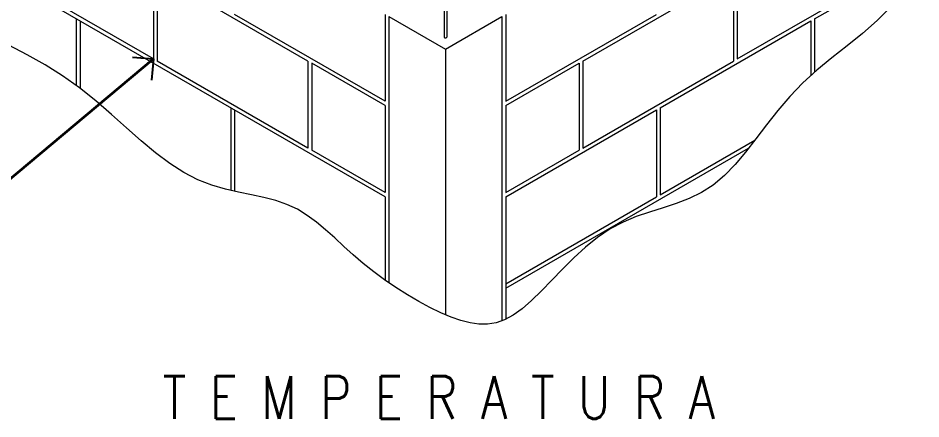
# Model space of a CAD drawing. Header units: metres. Extents: x 101 to 152, y -469 to -326.
# Drawn here: x 148.316 to 151.928, y -460.558 to -458.952 of the extents above; entities that cross this region are included whole.
import ezdxf
from ezdxf.enums import TextEntityAlignment as Align

# ---------------------------------------------------------------- set-up
doc = ezdxf.new("R2010")
doc.units = ezdxf.units.M
doc.header["$LTSCALE"] = 5
doc.header["$MEASUREMENT"] = 0
doc.layers.get('0').update_dxf_attribs({"color": 30})
for name, color, linetype, lineweight in [('A-ANNO-NOTE', 7, 'Continuous', 35), ('A-ANNO-TEXT', 3, 'Continuous', 18), ('A-DETL-MBND', 3, 'Continuous', 18)]:
    doc.layers.add(name, color=color, linetype=linetype, lineweight=lineweight)
doc.styles.add('E-ROMANS', font='romans.shx', dxfattribs={"width": 0.8})
doc.dimstyles.new('E-0100_TICK_12', dxfattribs={"dimscale": 0.001, "dimtxt": 120, "dimasz": 120, "dimexe": 60, "dimexo": 40, "dimgap": 60, "dimtad": 0, "dimzin": 0, "dimdsep": 46, "dimtxsty": 'E-ROMANS', "dimblk": 'OBLIQUE', "dimcen": 60, "dimclrd": 256, "dimclre": 256, "dimclrt": 256, "dimadec": 0, "dimazin": 0, "dimtfac": 1, "dimtmove": 1, "dimatfit": 3, "dimldrblk": 'OPEN90', "dimfxl": 1, "dimtfill": 1, "dimtolj": 1, "dimtzin": 0, "dimlwd": -1, "dimarcsym": 0})

# ---------------------------------------------------------------- blocks, each defined once
blk = doc.blocks.new('_Oblique')
at = {"color": 0, "linetype": 'ByBlock', "lineweight": -2}
blk.add_line((-0.5, -0.5), (0.5, 0.5), dxfattribs=at)
blk = doc.blocks.new('_Open90')
at = {"color": 0, "linetype": 'ByBlock', "lineweight": -2}
for p, q in [((-0.5, 0.5), (0, 0)), ((0, 0), (-1, 0)), ((0, 0), (-0.5, -0.5))]:
    blk.add_line(p, q, dxfattribs=at)

msp = doc.modelspace()

# ---------------------------------------------------------------- linework, layer by layer
at = {"layer": 'A-DETL-MBND'}
for p, q in [((148.8579, -459.1159), (147.7963, -458.503)), ((149.7847, -459.6684), (147.8013, -458.5233)), ((151.5027, -458.9549), (151.9283, -458.7092)), ((148.8579, -458.7679), (148.8579, -459.1159)), ((148.873, -458.7766), (148.873, -459.1246)), ((149.4758, -459.1246), (148.873, -458.7766)), ((150.5759, -459.1246), (151.1787, -458.7766)), ((151.1787, -458.7766), (151.1787, -459.1246)), ((151.1937, -458.7679), (151.1937, -459.1159)), ((151.1937, -459.1159), (151.7965, -458.7679)), ((150.0205, -458.8549), (150.0205, -459.0289)), ((150.0311, -458.8549), (150.0311, -459.0289)), ((151.8086, -458.9056), (151.7536, -458.9616)), ((148.549, -458.9549), (148.549, -459.2225)), ((148.564, -458.9636), (148.564, -459.2335)), ((149.7847, -459.2855), (149.1819, -458.9375)), ((149.7847, -458.9375), (149.7847, -459.2855)), ((149.7998, -458.9462), (149.7998, -460.0125)), ((149.7998, -458.9462), (150.0258, -459.0767)), ((150.0258, -459.0767), (150.2519, -458.9462)), ((150.2519, -458.9462), (150.2519, -460.1643)), ((150.2669, -459.2855), (150.8697, -458.9375)), ((150.2669, -458.9375), (150.2669, -459.2855)), ((150.8848, -459.3116), (151.4876, -458.9636)), ((151.4876, -458.9636), (151.4876, -459.183)), ((151.5027, -458.9549), (151.5027, -459.1694)), ((151.7536, -458.9616), (151.6946, -459.0136)), ((151.6946, -459.0136), (151.6335, -459.0632)), ((148.3519, -459.0988), (148.2796, -459.0607)), ((151.6335, -459.0632), (151.5721, -459.1117)), ((148.424, -459.1392), (148.3519, -459.0988)), ((150.0258, -459.0767), (150.0258, -460.1398)), ((148.4945, -459.1833), (148.424, -459.1392)), ((149.4758, -459.4726), (148.873, -459.1246)), ((149.4758, -459.1246), (149.4758, -459.4726)), ((149.7847, -459.3029), (149.4908, -459.1333)), ((149.4908, -459.1333), (149.4908, -459.4813)), ((150.2669, -459.3029), (150.5608, -459.1333)), ((150.5608, -459.1333), (150.5608, -459.4813)), ((150.5759, -459.1246), (150.5759, -459.4726)), ((150.5759, -459.4726), (151.1787, -459.1246)), ((151.5721, -459.1117), (151.5121, -459.1608)), ((151.5121, -459.1608), (151.4555, -459.212)), ((148.5621, -459.232), (148.4945, -459.1833)), ((151.4555, -459.212), (151.4035, -459.2662)), ((148.627, -459.2841), (148.5621, -459.232)), ((148.6895, -459.3378), (148.627, -459.2841)), ((151.4035, -459.2662), (151.3556, -459.3224)), ((149.1668, -459.3116), (149.1668, -459.642)), ((149.1819, -459.3203), (149.1819, -459.6455)), ((149.7847, -459.3029), (149.7847, -459.651)), ((150.2669, -459.3029), (150.2669, -459.651)), ((150.2669, -459.6684), (150.8697, -459.3203)), ((150.8697, -459.3203), (150.8697, -459.6684)), ((150.8848, -459.3116), (150.8848, -459.6597)), ((151.3556, -459.3224), (151.3108, -459.3793)), ((148.75, -459.3915), (148.6895, -459.3378)), ((148.8089, -459.4434), (148.75, -459.3915)), ((151.3108, -459.3793), (151.268, -459.4353)), ((148.8665, -459.4918), (148.8089, -459.4434)), ((150.8848, -459.6597), (151.2635, -459.441)), ((151.268, -459.4353), (151.2263, -459.4889)), ((148.9232, -459.535), (148.8665, -459.4918)), ((149.7847, -459.651), (149.4908, -459.4813)), ((150.2669, -460.0338), (151.239, -459.4726)), ((150.2669, -459.651), (150.5608, -459.4813)), ((151.2263, -459.4889), (151.1846, -459.5388)), ((148.9794, -459.5713), (148.9232, -459.535)), ((151.1846, -459.5388), (151.142, -459.5833)), ((149.0354, -459.5996), (148.9794, -459.5713)), ((149.0908, -459.6209), (149.0354, -459.5996)), ((151.142, -459.5833), (151.0975, -459.6212)), ((149.1454, -459.637), (149.0908, -459.6209)), ((149.1987, -459.6495), (149.1454, -459.637)), ((149.2503, -459.6602), (149.1987, -459.6495)), ((151.0502, -459.6514), (151.0005, -459.6753)), ((151.0975, -459.6212), (151.0502, -459.6514)), ((149.3, -459.6707), (149.2503, -459.6602)), ((149.3473, -459.6828), (149.3, -459.6707)), ((149.3919, -459.6982), (149.3473, -459.6828)), ((149.7847, -459.6684), (149.7847, -460.0023)), ((150.2669, -459.6684), (150.2669, -460.1582)), ((150.2669, -460.0164), (150.8697, -459.6684)), ((151.0005, -459.6753), (150.9491, -459.6949)), ((149.4335, -459.7181), (149.3919, -459.6982)), ((149.4727, -459.7422), (149.4335, -459.7181)), ((150.8964, -459.7121), (150.843, -459.729)), ((150.9491, -459.6949), (150.8964, -459.7121)), ((149.5102, -459.7699), (149.4727, -459.7422)), ((150.7896, -459.7473), (150.7368, -459.7691)), ((150.843, -459.729), (150.7896, -459.7473)), ((149.5467, -459.8003), (149.5102, -459.7699)), ((150.7368, -459.7691), (150.685, -459.7963)), ((149.5829, -459.8328), (149.5467, -459.8003)), ((150.6349, -459.8303), (150.5865, -459.8697)), ((150.685, -459.7963), (150.6349, -459.8303)), ((149.6196, -459.8666), (149.5829, -459.8328)), ((149.6574, -459.901), (149.6196, -459.8666)), ((149.697, -459.9352), (149.6574, -459.901)), ((150.5865, -459.8697), (150.5398, -459.9127)), ((149.739, -459.9687), (149.697, -459.9352)), ((150.5398, -459.9127), (150.4949, -459.9575)), ((149.7828, -460.001), (149.739, -459.9687)), ((150.4949, -459.9575), (150.4517, -460.0021)), ((149.8279, -460.0317), (149.7828, -460.001)), ((150.4517, -460.0021), (150.4103, -460.0447)), ((149.8736, -460.0606), (149.8279, -460.0317)), ((150.4103, -460.0447), (150.3708, -460.0835)), ((149.9192, -460.0871), (149.8736, -460.0606)), ((150.3708, -460.0835), (150.333, -460.1164)), ((149.9641, -460.111), (149.9192, -460.0871)), ((150.0076, -460.132), (149.9641, -460.111)), ((150.333, -460.1164), (150.297, -460.1421)), ((150.049, -460.1496), (150.0076, -460.132)), ((150.088, -460.1636), (150.049, -460.1496)), ((150.297, -460.1421), (150.2623, -460.1607)), ((150.1248, -460.1733), (150.088, -460.1636)), ((150.1601, -460.1784), (150.1248, -460.1733)), ((150.1944, -460.1783), (150.1601, -460.1784)), ((150.2283, -460.1726), (150.1944, -460.1783)), ((150.2623, -460.1607), (150.2283, -460.1726))]:
    msp.add_line(p, q, dxfattribs=at)
msp.add_ellipse((150.0258, -459.0289), major_axis=(-0.00533, 0), ratio=0.57735, start_param=0, end_param=3.141593, dxfattribs=at)

# ---------------------------------------------------------------- texts
at = {"layer": 'A-ANNO-TEXT', "color": 2, "style": 'E-ROMANS', "width": 0.8}
msp.add_text('T E M P E R A T U R A ', height=0.171875, dxfattribs=at).set_placement((150.0469, -460.5576), align=Align.CENTER)

# ---------------------------------------------------------------- leaders
at = {"layer": 'A-ANNO-NOTE'}
msp.add_leader([(148.8579, -459.1159), (148.2151, -459.6538), (147.5562, -459.6538)], dimstyle='E-0100_TICK_12', override={"dimgap": 0.09, "dimtad": 0}, dxfattribs=at)

doc.saveas('drawing.dxf')
